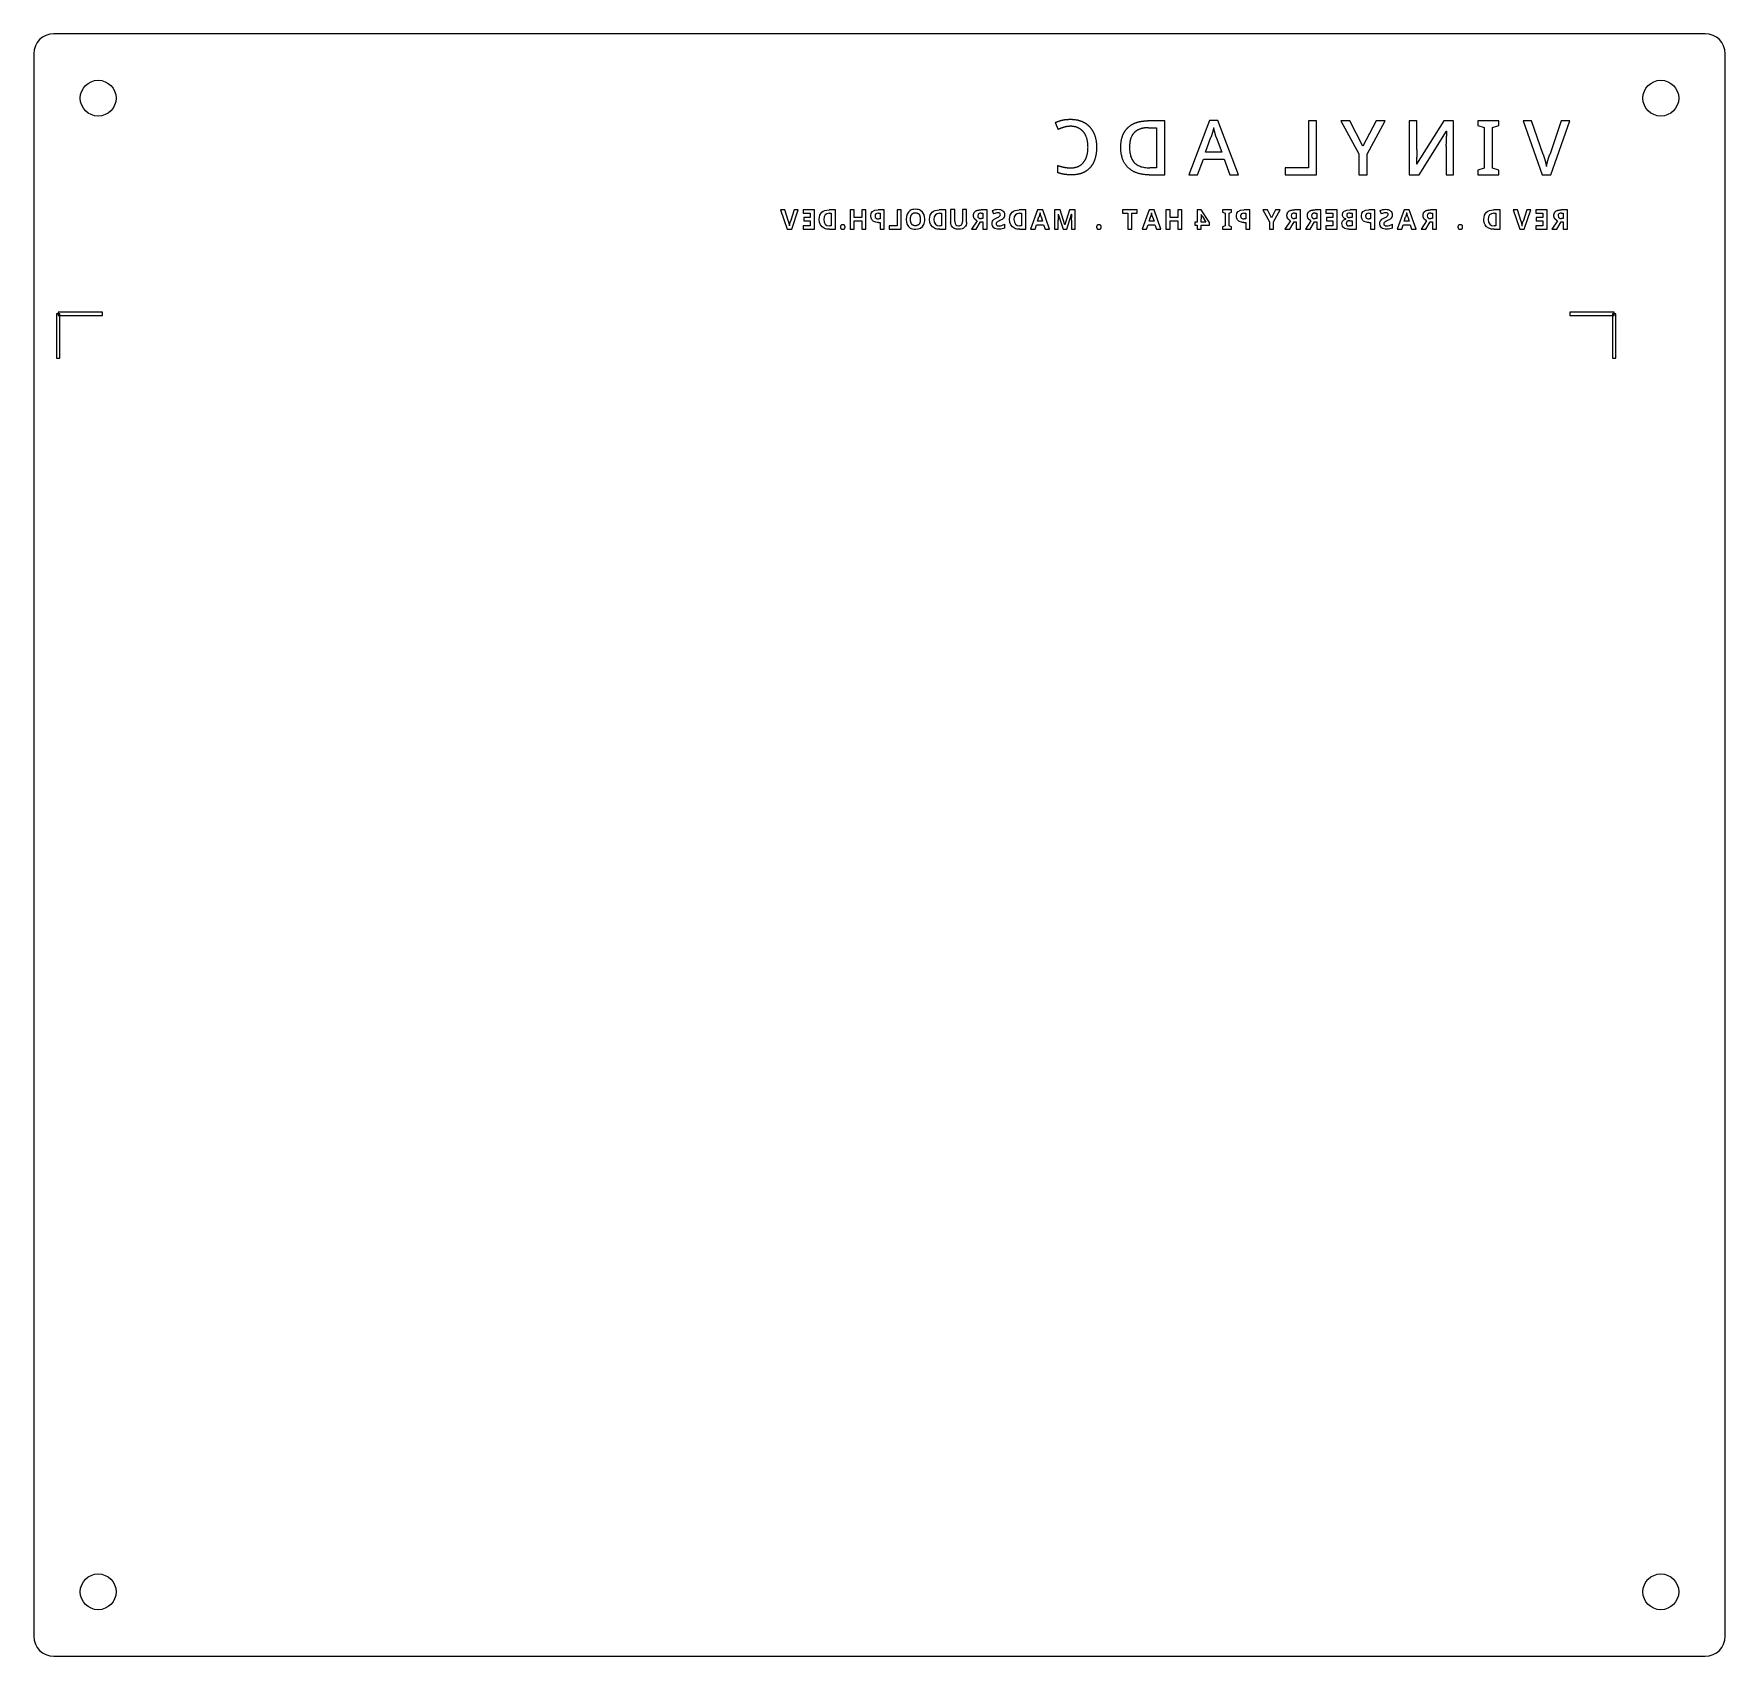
# Model space of a CAD drawing. Header units: millimetres. Extents: x 5 to 157, y 5 to 151.
import ezdxf

# ---------------------------------------------------------------- set-up
doc = ezdxf.new("R2010")
doc.units = ezdxf.units.MM
doc.layers.add('CUT', color=1, linetype='Continuous')
doc.layers.add('ENGRAVE', color=5, linetype='Continuous')

msp = doc.modelspace()

# ---------------------------------------------------------------- linework, layer by layer
at = {"layer": 'CUT'}
for p, q in [((155.3, 150.89), (6.7, 150.89)), ((4.91, 149.1), (4.91, 6.7)), ((157.09, 6.7), (157.09, 149.1)), ((6.7, 4.91), (155.3, 4.91))]:
    msp.add_line(p, q, dxfattribs=at)
for centre in [(10.7, 145.1), (151.3, 145.1), (10.7, 10.7), (151.3, 10.7)]:
    msp.add_circle(centre, 1.61, dxfattribs=at)
for centre, start, end in [((6.7, 149.1), 90, 180), ((155.3, 149.1), 0, 90), ((6.7, 6.7), 180, 270), ((155.3, 6.7), 270, 360)]:
    msp.add_arc(centre, 1.79, start, end, dxfattribs=at)
at = {"layer": 'ENGRAVE'}
for p, q in [((106.66, 143.06), (105.12, 143.06)), ((106.66, 138.2), (106.66, 143.06)), ((110.68, 143.08), (108.84, 138.2)), ((111.44, 143.08), (110.68, 143.08)), ((113.29, 138.2), (111.44, 143.08)), ((120.33, 143.06), (119.59, 143.06)), ((119.59, 143.06), (119.59, 138.84)), ((120.33, 138.2), (120.33, 143.06)), ((123.32, 143.06), (122.51, 143.06)), ((122.51, 143.06), (124.14, 140.09)), ((124.5, 140.77), (123.32, 143.06)), ((125.69, 143.06), (124.5, 140.77)), ((124.88, 140.06), (126.49, 143.06)), ((126.49, 143.06), (125.69, 143.06)), ((128.67, 143.06), (128.67, 138.2)), ((129.35, 143.06), (128.67, 143.06)), ((131.78, 143.06), (129.33, 139.15)), ((129.35, 140.45), (129.35, 143.06)), ((132.66, 143.06), (131.78, 143.06)), ((132.66, 138.2), (132.66, 143.06)), ((136.73, 143.06), (134.84, 143.06)), ((134.84, 143.06), (134.84, 142.64)), ((136.73, 142.64), (136.73, 143.06)), ((139.67, 143.06), (138.91, 143.06)), ((138.91, 143.06), (140.63, 138.2)), ((140.72, 140.02), (139.67, 143.06)), ((142.34, 143.06), (141.3, 140.01)), ((141.39, 138.2), (143.1, 143.06)), ((143.1, 143.06), (142.34, 143.06)), ((96.82, 142.91), (97.09, 142.29)), ((105.19, 142.44), (105.91, 142.44)), ((105.91, 142.44), (105.91, 138.83)), ((110.34, 140.24), (110.82, 141.59)), ((111.29, 141.59), (111.79, 140.24)), ((129.56, 138.2), (132.02, 142.13)), ((132.02, 142.13), (132.05, 142.13)), ((134.84, 142.64), (135.42, 142.46)), ((135.42, 142.46), (135.42, 138.79)), ((136.15, 142.46), (136.73, 142.64)), ((136.15, 138.79), (136.15, 142.46)), ((111.79, 140.24), (110.34, 140.24)), ((124.14, 140.09), (124.14, 138.2)), ((124.88, 138.2), (124.88, 140.06)), ((132, 140.79), (132, 138.2)), ((97.01, 139.04), (97.01, 138.41)), ((105.91, 138.83), (105.32, 138.83)), ((109.61, 138.2), (110.14, 139.6)), ((110.14, 139.6), (112, 139.6)), ((112, 139.6), (112.52, 138.2)), ((119.59, 138.84), (117.51, 138.84)), ((117.51, 138.84), (117.51, 138.2)), ((129.33, 139.15), (129.31, 139.15)), ((135.42, 138.79), (134.84, 138.62)), ((134.84, 138.62), (134.84, 138.2)), ((136.73, 138.62), (136.15, 138.79)), ((136.73, 138.2), (136.73, 138.62)), ((105.26, 138.2), (106.66, 138.2)), ((108.84, 138.2), (109.61, 138.2)), ((112.52, 138.2), (113.29, 138.2)), ((117.51, 138.2), (120.33, 138.2)), ((124.14, 138.2), (124.88, 138.2)), ((128.67, 138.2), (129.56, 138.2)), ((132, 138.2), (132.66, 138.2)), ((134.84, 138.2), (136.73, 138.2)), ((140.63, 138.2), (141.39, 138.2)), ((72.47, 135.05), (72.1, 135.05)), ((72.1, 135.05), (72.7, 133.3)), ((72.81, 134.01), (72.47, 135.05)), ((73.32, 135.05), (72.99, 134.01)), ((73.1, 133.3), (73.69, 135.05)), ((73.69, 135.05), (73.32, 135.05)), ((75.14, 135.05), (74.13, 135.05)), ((74.13, 135.05), (74.13, 134.75)), ((74.13, 134.75), (74.77, 134.75)), ((74.77, 134.36), (74.18, 134.36)), ((74.18, 134.36), (74.18, 134.06)), ((74.18, 134.06), (74.77, 134.06)), ((74.77, 134.75), (74.77, 134.36)), ((74.77, 134.06), (74.77, 133.61)), ((75.14, 133.3), (75.14, 135.05)), ((77.04, 135.05), (76.46, 135.05)), ((76.47, 134.74), (76.66, 134.74)), ((76.66, 134.74), (76.66, 133.61)), ((77.04, 133.3), (77.04, 135.05)), ((78.35, 135.05), (78.35, 133.3)), ((78.72, 135.05), (78.35, 135.05)), ((78.72, 134.36), (78.72, 135.05)), ((79.41, 134.36), (78.72, 134.36)), ((78.72, 133.3), (78.72, 134.06)), ((78.72, 134.06), (79.41, 134.06)), ((79.78, 135.05), (79.41, 135.05)), ((79.41, 135.05), (79.41, 134.36)), ((79.41, 134.06), (79.41, 133.3)), ((79.78, 133.3), (79.78, 135.05)), ((81.43, 135.05), (80.88, 135.05)), ((80.9, 134.74), (81.06, 134.74)), ((80.9, 133.92), (81.06, 133.92)), ((81.06, 134.23), (80.93, 134.23)), ((81.06, 134.74), (81.06, 134.23)), ((81.06, 133.92), (81.06, 133.3)), ((81.43, 133.3), (81.43, 135.05)), ((82.96, 135.05), (82.58, 135.05)), ((82.58, 135.05), (82.58, 133.61)), ((82.96, 133.3), (82.96, 135.05)), ((86.96, 135.05), (86.38, 135.05)), ((86.39, 134.74), (86.59, 134.74)), ((86.59, 134.74), (86.59, 133.61)), ((86.96, 133.3), (86.96, 135.05)), ((87.4, 135.08), (87.4, 133.94)), ((87.77, 135.08), (87.4, 135.08)), ((87.77, 134.01), (87.77, 135.08)), ((88.84, 135.08), (88.47, 135.08)), ((88.47, 135.08), (88.47, 134)), ((88.84, 133.95), (88.84, 135.08)), ((89.78, 134.07), (89.28, 133.3)), ((89.71, 133.3), (90.1, 133.97)), ((90.1, 133.97), (90.31, 133.97)), ((90.69, 135.05), (90.15, 135.05)), ((90.16, 134.76), (90.31, 134.76)), ((90.31, 134.26), (90.16, 134.26)), ((90.31, 134.76), (90.31, 134.26)), ((90.31, 133.97), (90.31, 133.3)), ((90.69, 133.3), (90.69, 135.05)), ((91.13, 134.98), (91.25, 134.69)), ((94.16, 135.05), (93.58, 135.05)), ((93.59, 134.74), (93.79, 134.74)), ((93.79, 134.74), (93.79, 133.61)), ((94.16, 133.3), (94.16, 135.05)), ((95.22, 135.06), (94.6, 133.3)), ((95.69, 135.06), (95.22, 135.06)), ((95.23, 134.03), (95.35, 134.41)), ((95.67, 134.03), (95.23, 134.03)), ((95.55, 134.41), (95.67, 134.03)), ((96.3, 133.3), (95.69, 135.06)), ((97.25, 135.05), (96.74, 135.05)), ((96.74, 135.05), (96.74, 133.3)), ((97.07, 134.67), (97.08, 134.67)), ((97.08, 134.67), (97.53, 133.3)), ((97.09, 133.3), (97.09, 134.13)), ((97.69, 133.71), (97.25, 135.05)), ((98.11, 135.05), (97.69, 133.71)), ((97.87, 133.3), (98.29, 134.67)), ((98.61, 135.05), (98.11, 135.05)), ((98.28, 134.11), (98.28, 133.3)), ((98.29, 134.67), (98.3, 134.67)), ((98.61, 133.3), (98.61, 135.05)), ((104.19, 135.05), (102.86, 135.05)), ((102.86, 135.05), (102.86, 134.74)), ((102.86, 134.74), (103.34, 134.74)), ((103.34, 134.74), (103.34, 133.3)), ((103.71, 133.3), (103.71, 134.74)), ((103.71, 134.74), (104.19, 134.74)), ((104.19, 134.74), (104.19, 135.05)), ((105.25, 135.06), (104.63, 133.3)), ((105.71, 135.06), (105.25, 135.06)), ((105.25, 134.03), (105.37, 134.41)), ((105.7, 134.03), (105.25, 134.03)), ((105.57, 134.41), (105.7, 134.03)), ((106.32, 133.3), (105.71, 135.06)), ((106.77, 135.05), (106.77, 133.3)), ((107.14, 135.05), (106.77, 135.05)), ((107.14, 134.36), (107.14, 135.05)), ((107.83, 134.36), (107.14, 134.36)), ((107.14, 133.3), (107.14, 134.06)), ((107.14, 134.06), (107.83, 134.06)), ((108.2, 135.05), (107.83, 135.05)), ((107.83, 135.05), (107.83, 134.36)), ((107.83, 134.06), (107.83, 133.3)), ((108.2, 133.3), (108.2, 135.05)), ((109.38, 133.95), (109.38, 133.66)), ((109.59, 133.95), (109.38, 133.95)), ((109.93, 135.05), (109.59, 135.05)), ((109.59, 135.05), (109.59, 133.95)), ((110.7, 133.92), (109.93, 135.05)), ((109.93, 134.63), (109.94, 134.63)), ((109.95, 133.95), (109.95, 134.25)), ((110.37, 133.95), (109.95, 133.95)), ((110.05, 134.44), (110.37, 133.95)), ((110.7, 133.66), (110.7, 133.92)), ((112.67, 135.05), (111.87, 135.05)), ((111.87, 135.05), (111.87, 134.84)), ((111.87, 134.84), (112.09, 134.74)), ((112.09, 134.74), (112.09, 133.61)), ((112.46, 134.74), (112.67, 134.84)), ((112.46, 133.61), (112.46, 134.74)), ((112.67, 134.84), (112.67, 135.05)), ((114.32, 135.05), (113.77, 135.05)), ((113.79, 134.74), (113.95, 134.74)), ((113.79, 133.92), (113.95, 133.92)), ((113.95, 134.23), (113.82, 134.23)), ((113.95, 134.74), (113.95, 134.23)), ((113.95, 133.92), (113.95, 133.3)), ((114.32, 133.3), (114.32, 135.05)), ((115.91, 135.05), (115.5, 135.05)), ((115.5, 135.05), (116.08, 133.98)), ((116.27, 134.32), (115.91, 135.05)), ((116.08, 133.98), (116.08, 133.3)), ((116.63, 135.05), (116.27, 134.32)), ((116.46, 133.97), (117.04, 135.05)), ((116.46, 133.3), (116.46, 133.97)), ((117.04, 135.05), (116.63, 135.05)), ((117.97, 134.07), (117.48, 133.3)), ((117.91, 133.3), (118.3, 133.97)), ((118.3, 133.97), (118.5, 133.97)), ((118.88, 135.05), (118.34, 135.05)), ((118.35, 134.76), (118.5, 134.76)), ((118.5, 134.26), (118.35, 134.26)), ((118.5, 134.76), (118.5, 134.26)), ((118.5, 133.97), (118.5, 133.3)), ((118.88, 133.3), (118.88, 135.05)), ((119.82, 134.07), (119.32, 133.3)), ((119.75, 133.3), (120.14, 133.97)), ((120.14, 133.97), (120.35, 133.97)), ((120.72, 135.05), (120.19, 135.05)), ((120.19, 134.76), (120.35, 134.76)), ((120.35, 134.26), (120.19, 134.26)), ((120.35, 134.76), (120.35, 134.26)), ((120.35, 133.97), (120.35, 133.3)), ((120.72, 133.3), (120.72, 135.05)), ((122.17, 135.05), (121.17, 135.05)), ((121.17, 135.05), (121.17, 134.75)), ((121.17, 134.75), (121.8, 134.75)), ((121.8, 134.36), (121.21, 134.36)), ((121.21, 134.36), (121.21, 134.06)), ((121.21, 134.06), (121.8, 134.06)), ((121.8, 134.75), (121.8, 134.36)), ((121.8, 134.06), (121.8, 133.61)), ((122.17, 133.3), (122.17, 135.05)), ((122.96, 134.23), (122.96, 134.22)), ((123.31, 134.07), (123.54, 134.07)), ((123.54, 134.35), (123.33, 134.35)), ((123.91, 135.05), (123.35, 135.05)), ((123.35, 134.76), (123.54, 134.76)), ((123.54, 134.76), (123.54, 134.35)), ((123.54, 134.07), (123.54, 133.6)), ((123.91, 133.3), (123.91, 135.05)), ((125.57, 135.05), (125.02, 135.05)), ((125.03, 134.74), (125.19, 134.74)), ((125.03, 133.92), (125.19, 133.92)), ((125.19, 134.23), (125.07, 134.23)), ((125.19, 134.74), (125.19, 134.23)), ((125.19, 133.92), (125.19, 133.3)), ((125.57, 133.3), (125.57, 135.05)), ((126.02, 134.98), (126.14, 134.69)), ((128.21, 135.06), (127.59, 133.3)), ((128.67, 135.06), (128.21, 135.06)), ((128.22, 134.03), (128.34, 134.41)), ((128.66, 134.03), (128.22, 134.03)), ((128.53, 134.41), (128.66, 134.03)), ((129.29, 133.3), (128.67, 135.06)), ((130.23, 134.07), (129.73, 133.3)), ((130.16, 133.3), (130.55, 133.97)), ((130.55, 133.97), (130.76, 133.97)), ((131.13, 135.05), (130.59, 135.05)), ((130.6, 134.76), (130.76, 134.76)), ((130.76, 134.26), (130.6, 134.26)), ((130.76, 134.76), (130.76, 134.26)), ((130.76, 133.97), (130.76, 133.3)), ((131.13, 133.3), (131.13, 135.05)), ((136.84, 135.05), (136.26, 135.05)), ((136.27, 134.74), (136.46, 134.74)), ((136.46, 134.74), (136.46, 133.61)), ((136.84, 133.3), (136.84, 135.05)), ((138.39, 135.05), (138.01, 135.05)), ((138.01, 135.05), (138.61, 133.3)), ((138.72, 134.01), (138.39, 135.05)), ((139.23, 135.05), (138.9, 134.01)), ((139.01, 133.3), (139.61, 135.05)), ((139.61, 135.05), (139.23, 135.05)), ((141.06, 135.05), (140.05, 135.05)), ((140.05, 135.05), (140.05, 134.75)), ((140.05, 134.75), (140.69, 134.75)), ((140.69, 134.36), (140.09, 134.36)), ((140.09, 134.36), (140.09, 134.06)), ((140.09, 134.06), (140.69, 134.06)), ((140.69, 134.75), (140.69, 134.36)), ((140.69, 134.06), (140.69, 133.61)), ((141.06, 133.3), (141.06, 135.05)), ((142, 134.07), (141.5, 133.3)), ((141.93, 133.3), (142.32, 133.97)), ((142.32, 133.97), (142.52, 133.97)), ((142.9, 135.05), (142.36, 135.05)), ((142.37, 134.76), (142.52, 134.76)), ((142.52, 134.26), (142.37, 134.26)), ((142.52, 134.76), (142.52, 134.26)), ((142.52, 133.97), (142.52, 133.3)), ((142.9, 133.3), (142.9, 135.05)), ((72.7, 133.3), (73.1, 133.3)), ((74.13, 133.61), (74.13, 133.3)), ((74.77, 133.61), (74.13, 133.61)), ((74.13, 133.3), (75.14, 133.3)), ((76.5, 133.3), (77.04, 133.3)), ((76.66, 133.61), (76.51, 133.61)), ((78.35, 133.3), (78.72, 133.3)), ((79.41, 133.3), (79.78, 133.3)), ((81.06, 133.3), (81.43, 133.3)), ((82.58, 133.61), (81.87, 133.61)), ((81.87, 133.61), (81.87, 133.3)), ((81.87, 133.3), (82.96, 133.3)), ((86.59, 133.61), (86.43, 133.61)), ((86.43, 133.3), (86.96, 133.3)), ((89.28, 133.3), (89.71, 133.3)), ((90.31, 133.3), (90.69, 133.3)), ((92.27, 133.41), (92.27, 133.75)), ((93.79, 133.61), (93.63, 133.61)), ((93.63, 133.3), (94.16, 133.3)), ((94.6, 133.3), (95.01, 133.3)), ((95.01, 133.3), (95.14, 133.71)), ((95.14, 133.71), (95.76, 133.71)), ((95.76, 133.71), (95.9, 133.3)), ((95.9, 133.3), (96.3, 133.3)), ((96.74, 133.3), (97.09, 133.3)), ((97.53, 133.3), (97.87, 133.3)), ((97.69, 133.71), (97.69, 133.71)), ((98.28, 133.3), (98.61, 133.3)), ((103.34, 133.3), (103.71, 133.3)), ((104.63, 133.3), (105.03, 133.3)), ((105.03, 133.3), (105.17, 133.71)), ((105.17, 133.71), (105.78, 133.71)), ((105.78, 133.71), (105.92, 133.3)), ((105.92, 133.3), (106.32, 133.3)), ((106.77, 133.3), (107.14, 133.3)), ((107.83, 133.3), (108.2, 133.3)), ((109.38, 133.66), (109.59, 133.66)), ((109.59, 133.66), (109.59, 133.3)), ((109.59, 133.3), (109.95, 133.3)), ((109.95, 133.3), (109.95, 133.66)), ((109.95, 133.66), (110.7, 133.66)), ((112.09, 133.61), (111.87, 133.51)), ((111.87, 133.51), (111.87, 133.3)), ((111.87, 133.3), (112.67, 133.3)), ((112.67, 133.51), (112.46, 133.61)), ((112.67, 133.3), (112.67, 133.51)), ((113.95, 133.3), (114.32, 133.3)), ((116.08, 133.3), (116.46, 133.3)), ((117.48, 133.3), (117.91, 133.3)), ((118.5, 133.3), (118.88, 133.3)), ((119.32, 133.3), (119.75, 133.3)), ((120.35, 133.3), (120.72, 133.3)), ((121.17, 133.61), (121.17, 133.3)), ((121.8, 133.61), (121.17, 133.61)), ((121.17, 133.3), (122.17, 133.3)), ((123.26, 133.3), (123.91, 133.3)), ((123.54, 133.6), (123.3, 133.6)), ((125.19, 133.3), (125.57, 133.3)), ((127.15, 133.41), (127.15, 133.75)), ((127.59, 133.3), (127.99, 133.3)), ((127.99, 133.3), (128.13, 133.71)), ((128.13, 133.71), (128.75, 133.71)), ((128.75, 133.71), (128.88, 133.3)), ((128.88, 133.3), (129.29, 133.3)), ((129.73, 133.3), (130.16, 133.3)), ((130.76, 133.3), (131.13, 133.3)), ((136.46, 133.61), (136.3, 133.61)), ((136.3, 133.3), (136.84, 133.3)), ((138.61, 133.3), (139.01, 133.3)), ((140.05, 133.61), (140.05, 133.3)), ((140.69, 133.61), (140.05, 133.61)), ((140.05, 133.3), (141.06, 133.3)), ((141.5, 133.3), (141.93, 133.3)), ((142.52, 133.3), (142.9, 133.3)), ((7.25, 125.7), (6.95, 125.7)), ((6.95, 125.7), (6.95, 121.7)), ((11.1, 125.85), (7.1, 125.85)), ((7.1, 125.85), (7.1, 125.55)), ((7.1, 125.55), (11.1, 125.55)), ((7.25, 121.7), (7.25, 125.7)), ((11.1, 125.55), (11.1, 125.85)), ((147.1, 125.85), (143.1, 125.85)), ((143.1, 125.85), (143.1, 125.55)), ((143.1, 125.55), (147.1, 125.55)), ((147.25, 125.7), (146.95, 125.7)), ((146.95, 125.7), (146.95, 121.7)), ((147.1, 125.55), (147.1, 125.85)), ((147.25, 121.7), (147.25, 125.7)), ((6.95, 121.7), (7.25, 121.7)), ((146.95, 121.7), (147.25, 121.7))]:
    msp.add_line(p, q, dxfattribs=at)
for points, degree, knots in [([(96.82, 142.91), (97.11, 143.05), (97.47, 143.13), (97.82, 143.2), (98.19, 143.2), (98.94, 143.2), (99.47, 142.88), (99.99, 142.57), (100.26, 142), (100.53, 141.44), (100.53, 140.7), (100.53, 139.94), (100.29, 139.38), (100.04, 138.82), (99.54, 138.51), (99.04, 138.2), (98.29, 138.2), (97.89, 138.2), (97.59, 138.25), (97.3, 138.3), (97.01, 138.41)], 2, [0, 0, 0, 1, 1, 2, 2, 4.055703, 4.055703, 6.111406, 6.111406, 8.167109, 8.167109, 10.279877, 10.279877, 12.392645, 12.392645, 14.505412, 14.505412, 15.638574, 15.638574, 16.771736, 16.771736, 16.771736]), ([(105.26, 138.2), (104.07, 138.2), (103.39, 138.83), (102.71, 139.45), (102.71, 140.69), (102.71, 141.46), (103, 141.99), (103.3, 142.53), (103.84, 142.79), (104.38, 143.06), (105.12, 143.06)], 2, [0, 0, 0, 1, 1, 2, 2, 2.62984, 2.62984, 3.25968, 3.25968, 3.88952, 3.88952, 3.88952]), ([(97.01, 139.04), (97.3, 138.96), (97.59, 138.89), (97.88, 138.83), (98.19, 138.83), (98.97, 138.83), (99.36, 139.33), (99.76, 139.83), (99.76, 140.69), (99.76, 141.57), (99.34, 142.07), (98.92, 142.57), (98.2, 142.57), (97.88, 142.57), (97.6, 142.48), (97.32, 142.4), (97.09, 142.29)], 2, [0, 0, 0, 1, 1, 2, 2, 4.500035, 4.500035, 7.000071, 7.000071, 9.539516, 9.539516, 12.078961, 12.078961, 13.194478, 13.194478, 14.309995, 14.309995, 14.309995]), ([(105.19, 142.44), (104.37, 142.44), (103.93, 142.01), (103.49, 141.58), (103.49, 140.67), (103.49, 138.83), (105.32, 138.83)], 2, [0, 0, 0, 1, 1, 2, 2, 4.014916, 4.014916, 4.014916]), ([(111.07, 142.42), (111.04, 142.32), (111, 142.15), (110.95, 141.98), (110.9, 141.82), (110.85, 141.66), (110.82, 141.59)], 2, [0, 0, 0, 1, 1, 2, 2, 3, 3, 3]), ([(111.29, 141.59), (111.25, 141.73), (111.19, 141.97), (111.12, 142.21), (111.07, 142.42)], 2, [0, 0, 0, 1, 1, 2, 2, 2]), ([(132, 140.79), (132, 141.16), (132.02, 141.51), (132.04, 141.86), (132.05, 142.13)], 2, [0, 0, 0, 1, 1, 2, 2, 2]), ([(129.35, 140.45), (129.35, 140.23), (129.34, 139.98), (129.33, 139.73), (129.32, 139.51), (129.31, 139.3), (129.31, 139.15)], 2, [0, 0, 0, 1, 1, 2, 2, 3, 3, 3]), ([(140.72, 140.02), (140.8, 139.77), (140.89, 139.47), (140.97, 139.18), (141.01, 138.94)], 2, [0, 0, 0, 1, 1, 2, 2, 2]), ([(141.01, 138.94), (141.05, 139.18), (141.13, 139.47), (141.21, 139.77), (141.3, 140.01)], 2, [0, 0, 0, 1, 1, 2, 2, 2]), ([(72.81, 134.01), (72.81, 133.98), (72.83, 133.91), (72.85, 133.84), (72.87, 133.76), (72.89, 133.68), (72.9, 133.62)], 2, [0, 0, 0, 1, 1, 2, 2, 3, 3, 3]), ([(72.9, 133.62), (72.9, 133.68), (72.92, 133.76), (72.94, 133.84), (72.96, 133.91), (72.98, 133.98), (72.99, 134.01)], 2, [0, 0, 0, 1, 1, 2, 2, 3, 3, 3]), ([(76.5, 133.3), (76.32, 133.3), (76.15, 133.33), (76.02, 133.4), (75.74, 133.53), (75.58, 133.8), (75.58, 134.2), (75.58, 134.48), (75.66, 134.69), (75.82, 134.83), (75.97, 134.98), (76.18, 135.05), (76.46, 135.05)], 3, [0, 0, 0, 0, 1, 1, 1, 3, 3, 3, 4.365823, 4.365823, 4.365823, 5.731647, 5.731647, 5.731647, 5.731647]), ([(76.47, 134.74), (76.15, 134.74), (75.98, 134.57), (75.98, 134.19), (75.98, 133.8), (76.15, 133.61), (76.51, 133.61)], 3, [0, 0, 0, 0, 2, 2, 2, 4.060887, 4.060887, 4.060887, 4.060887]), ([(80.9, 133.92), (80.73, 133.92), (80.6, 133.95), (80.5, 134), (80.4, 134.06), (80.33, 134.13), (80.29, 134.22), (80.24, 134.31), (80.22, 134.41), (80.22, 134.51), (80.22, 134.85), (80.43, 135.05), (80.88, 135.05)], 3, [0, 0, 0, 0, 1, 1, 1, 2, 2, 2, 3, 3, 3, 6.333264, 6.333264, 6.333264, 6.333264]), ([(80.9, 134.74), (80.69, 134.75), (80.6, 134.66), (80.6, 134.5), (80.6, 134.4), (80.63, 134.33), (80.69, 134.29), (80.75, 134.25), (80.83, 134.23), (80.93, 134.23)], 3, [0, 0, 0, 0, 2, 2, 2, 3.250051, 3.250051, 3.250051, 4.500102, 4.500102, 4.500102, 4.500102]), ([(83.4, 134.2), (83.4, 134.56), (83.51, 134.84), (83.76, 134.99), (83.88, 135.07), (84.04, 135.1), (84.23, 135.1), (84.42, 135.1), (84.58, 135.07), (84.7, 134.99), (84.95, 134.84), (85.07, 134.56), (85.07, 134.2), (85.07, 134.02), (85.04, 133.86), (84.98, 133.73), (84.86, 133.46), (84.61, 133.3), (84.23, 133.3), (84.04, 133.3), (83.89, 133.34), (83.76, 133.41), (83.52, 133.56), (83.4, 133.84), (83.4, 134.2)], 3, [0, 0, 0, 0, 2, 2, 2, 3, 3, 3, 4.008615, 4.008615, 4.008615, 6.025845, 6.025845, 6.025845, 7.043624, 7.043624, 7.043624, 9.079181, 9.079181, 9.079181, 10.105727, 10.105727, 10.105727, 12.158821, 12.158821, 12.158821, 12.158821]), ([(84.67, 134.2), (84.67, 134.48), (84.57, 134.63), (84.46, 134.79), (84.23, 134.79), (84, 134.79), (83.9, 134.63), (83.79, 134.48), (83.79, 134.2), (83.79, 133.93), (83.9, 133.77), (84, 133.62), (84.23, 133.62), (84.46, 133.62), (84.57, 133.77), (84.67, 133.93), (84.67, 134.2)], 2, [0, 0, 0, 1, 1, 2, 2, 3, 3, 4, 4, 5.000029, 5.000029, 6.000058, 6.000058, 6.979267, 6.979267, 7.958475, 7.958475, 7.958475]), ([(86.43, 133.3), (86.24, 133.3), (86.08, 133.33), (85.94, 133.4), (85.67, 133.53), (85.51, 133.8), (85.51, 134.2), (85.51, 134.48), (85.59, 134.69), (85.74, 134.83), (85.89, 134.98), (86.11, 135.05), (86.38, 135.05)], 3, [0, 0, 0, 0, 1, 1, 1, 3, 3, 3, 4.365823, 4.365823, 4.365823, 5.731647, 5.731647, 5.731647, 5.731647]), ([(86.39, 134.74), (86.07, 134.74), (85.9, 134.57), (85.9, 134.19), (85.9, 133.8), (86.08, 133.61), (86.43, 133.61)], 3, [0, 0, 0, 0, 2, 2, 2, 4.060887, 4.060887, 4.060887, 4.060887]), ([(88.84, 133.95), (88.84, 133.75), (88.78, 133.6), (88.66, 133.48), (88.54, 133.36), (88.36, 133.3), (88.13, 133.3), (87.8, 133.3), (87.59, 133.42), (87.48, 133.62), (87.43, 133.71), (87.4, 133.82), (87.4, 133.94)], 3, [0, 0, 0, 0, 1, 1, 1, 2, 2, 2, 3.408464, 3.408464, 3.408464, 4.112695, 4.112695, 4.112695, 4.112695]), ([(87.77, 134.01), (87.78, 133.73), (87.88, 133.61), (88.12, 133.61), (88.24, 133.61), (88.32, 133.64), (88.38, 133.7), (88.44, 133.76), (88.47, 133.86), (88.47, 134)], 3, [0, 0, 0, 0, 2, 2, 2, 2.959442, 2.959442, 2.959442, 3.918884, 3.918884, 3.918884, 3.918884]), ([(89.78, 134.07), (89.65, 134.14), (89.55, 134.25), (89.46, 134.36), (89.46, 134.54), (89.46, 135.05), (90.15, 135.05)], 2, [0, 0, 0, 1, 1, 2, 2, 4.849409, 4.849409, 4.849409]), ([(90.16, 134.76), (89.94, 134.76), (89.85, 134.68), (89.84, 134.52), (89.84, 134.34), (89.96, 134.26), (90.16, 134.26)], 3, [0, 0, 0, 0, 2, 2, 2, 4.375178, 4.375178, 4.375178, 4.375178]), ([(91.13, 134.98), (91.32, 135.06), (91.47, 135.1), (91.65, 135.1), (91.84, 135.1), (91.98, 135.06), (92.09, 134.97), (92.19, 134.88), (92.25, 134.76), (92.25, 134.6), (92.25, 134.44), (92.18, 134.33), (92.1, 134.25), (92.01, 134.17), (91.91, 134.12), (91.83, 134.08)], 3, [0, 0, 0, 0, 2, 2, 2, 4, 4, 4, 6, 6, 6, 8.041708, 8.041708, 8.041708, 10.083415, 10.083415, 10.083415, 10.083415]), ([(92.27, 133.41), (92.12, 133.34), (91.96, 133.3), (91.77, 133.3), (91.57, 133.3), (91.41, 133.35), (91.29, 133.44), (91.18, 133.53), (91.13, 133.65), (91.13, 133.81), (91.13, 133.9), (91.14, 133.98), (91.18, 134.04), (91.25, 134.17), (91.37, 134.25), (91.55, 134.33)], 3, [0, 0, 0, 0, 1, 1, 1, 2.115026, 2.115026, 2.115026, 3.230051, 3.230051, 3.230051, 3.887322, 3.887322, 3.887322, 5.201863, 5.201863, 5.201863, 5.201863]), ([(91.55, 134.33), (91.66, 134.39), (91.75, 134.43), (91.8, 134.47), (91.86, 134.5), (91.88, 134.55), (91.88, 134.61), (91.88, 134.67), (91.87, 134.71), (91.83, 134.74), (91.79, 134.77), (91.74, 134.79), (91.67, 134.79), (91.53, 134.79), (91.42, 134.75), (91.25, 134.69)], 3, [0, 0, 0, 0, 1, 1, 1, 2, 2, 2, 2.8422, 2.8422, 2.8422, 3.6844, 3.6844, 3.6844, 5.290503, 5.290503, 5.290503, 5.290503]), ([(91.83, 134.08), (91.7, 134.02), (91.59, 133.97), (91.54, 133.91), (91.5, 133.87), (91.49, 133.84), (91.49, 133.79), (91.49, 133.74), (91.51, 133.69), (91.55, 133.66), (91.59, 133.62), (91.65, 133.61), (91.74, 133.61), (91.83, 133.61), (91.92, 133.62), (92.01, 133.65), (92.1, 133.68), (92.18, 133.72), (92.27, 133.75)], 3, [0, 0, 0, 0, 2, 2, 2, 3, 3, 3, 4.222061, 4.222061, 4.222061, 5.444123, 5.444123, 5.444123, 6.622567, 6.622567, 6.622567, 7.801012, 7.801012, 7.801012, 7.801012]), ([(93.63, 133.3), (93.44, 133.3), (93.28, 133.33), (93.14, 133.4), (92.87, 133.53), (92.71, 133.8), (92.71, 134.2), (92.71, 134.48), (92.79, 134.69), (92.94, 134.83), (93.09, 134.98), (93.31, 135.05), (93.58, 135.05)], 3, [0, 0, 0, 0, 1, 1, 1, 3, 3, 3, 4.365823, 4.365823, 4.365823, 5.731647, 5.731647, 5.731647, 5.731647]), ([(93.59, 134.74), (93.27, 134.74), (93.1, 134.57), (93.1, 134.19), (93.1, 133.8), (93.28, 133.61), (93.63, 133.61)], 3, [0, 0, 0, 0, 2, 2, 2, 4.060887, 4.060887, 4.060887, 4.060887]), ([(95.46, 134.79), (95.44, 134.74), (95.42, 134.67), (95.4, 134.59), (95.38, 134.52), (95.36, 134.44), (95.35, 134.41)], 2, [0, 0, 0, 1, 1, 2, 2, 3, 3, 3]), ([(95.55, 134.41), (95.54, 134.44), (95.53, 134.48), (95.52, 134.52), (95.5, 134.61), (95.47, 134.72), (95.46, 134.79)], 3, [0, 0, 0, 0, 1, 1, 1, 3, 3, 3, 3]), ([(97.07, 134.67), (97.07, 134.62), (97.08, 134.52), (97.08, 134.43), (97.08, 134.32), (97.09, 134.21), (97.09, 134.13)], 2, [0, 0, 0, 1, 1, 2, 2, 3, 3, 3]), ([(98.28, 134.11), (98.28, 134.2), (98.29, 134.32), (98.29, 134.43), (98.3, 134.53), (98.3, 134.62), (98.3, 134.67)], 2, [0, 0, 0, 1, 1, 2, 2, 3, 3, 3]), ([(105.48, 134.79), (105.47, 134.74), (105.45, 134.67), (105.43, 134.59), (105.41, 134.52), (105.38, 134.44), (105.37, 134.41)], 2, [0, 0, 0, 1, 1, 2, 2, 3, 3, 3]), ([(105.57, 134.41), (105.56, 134.44), (105.55, 134.48), (105.54, 134.52), (105.52, 134.61), (105.49, 134.72), (105.48, 134.79)], 3, [0, 0, 0, 0, 1, 1, 1, 3, 3, 3, 3]), ([(109.93, 134.63), (109.94, 134.6), (109.94, 134.53), (109.94, 134.46), (109.95, 134.38), (109.95, 134.3), (109.95, 134.25)], 2, [0, 0, 0, 1, 1, 2, 2, 3, 3, 3]), ([(113.79, 133.92), (113.62, 133.92), (113.49, 133.95), (113.39, 134), (113.29, 134.06), (113.22, 134.13), (113.18, 134.22), (113.13, 134.31), (113.11, 134.41), (113.11, 134.51), (113.11, 134.85), (113.32, 135.05), (113.77, 135.05)], 3, [0, 0, 0, 0, 1, 1, 1, 2, 2, 2, 3, 3, 3, 6.333264, 6.333264, 6.333264, 6.333264]), ([(113.79, 134.74), (113.58, 134.75), (113.49, 134.66), (113.49, 134.5), (113.49, 134.4), (113.52, 134.33), (113.58, 134.29), (113.64, 134.25), (113.72, 134.23), (113.82, 134.23)], 3, [0, 0, 0, 0, 2, 2, 2, 3.250051, 3.250051, 3.250051, 4.500102, 4.500102, 4.500102, 4.500102]), ([(117.97, 134.07), (117.84, 134.14), (117.75, 134.25), (117.66, 134.36), (117.66, 134.54), (117.66, 135.05), (118.34, 135.05)], 2, [0, 0, 0, 1, 1, 2, 2, 4.849409, 4.849409, 4.849409]), ([(118.35, 134.76), (118.13, 134.76), (118.04, 134.68), (118.04, 134.52), (118.04, 134.34), (118.15, 134.26), (118.35, 134.26)], 3, [0, 0, 0, 0, 2, 2, 2, 4.375178, 4.375178, 4.375178, 4.375178]), ([(119.82, 134.07), (119.68, 134.14), (119.59, 134.25), (119.5, 134.36), (119.5, 134.54), (119.5, 135.05), (120.19, 135.05)], 2, [0, 0, 0, 1, 1, 2, 2, 4.849409, 4.849409, 4.849409]), ([(120.19, 134.76), (119.98, 134.76), (119.88, 134.68), (119.88, 134.52), (119.88, 134.34), (120, 134.26), (120.19, 134.26)], 3, [0, 0, 0, 0, 2, 2, 2, 4.375178, 4.375178, 4.375178, 4.375178]), ([(123.26, 133.3), (123.06, 133.3), (122.9, 133.34), (122.79, 133.43), (122.67, 133.52), (122.61, 133.65), (122.61, 133.81), (122.61, 133.9), (122.63, 133.97), (122.66, 134.03), (122.73, 134.14), (122.84, 134.19), (122.96, 134.22)], 3, [0, 0, 0, 0, 1, 1, 1, 2, 2, 2, 2.571467, 2.571467, 2.571467, 3.7144, 3.7144, 3.7144, 3.7144]), ([(122.96, 134.23), (122.87, 134.25), (122.8, 134.29), (122.75, 134.35), (122.69, 134.42), (122.66, 134.5), (122.66, 134.61), (122.66, 134.91), (122.86, 135.05), (123.35, 135.05)], 3, [0, 0, 0, 0, 1, 1, 1, 2, 2, 2, 4.716451, 4.716451, 4.716451, 4.716451]), ([(123.31, 134.07), (123.14, 134.07), (123.07, 134), (123, 133.93), (123, 133.84), (123, 133.73), (123.07, 133.66), (123.13, 133.6), (123.3, 133.6)], 2, [0, 0, 0, 1, 1, 2, 2, 3.102579, 3.102579, 4.205158, 4.205158, 4.205158]), ([(123.35, 134.76), (123.14, 134.76), (123.04, 134.7), (123.04, 134.56), (123.04, 134.5), (123.06, 134.45), (123.11, 134.41), (123.15, 134.37), (123.22, 134.35), (123.33, 134.35)], 3, [0, 0, 0, 0, 2, 2, 2, 2.95125, 2.95125, 2.95125, 3.902501, 3.902501, 3.902501, 3.902501]), ([(125.03, 133.92), (124.86, 133.92), (124.73, 133.95), (124.63, 134), (124.53, 134.06), (124.46, 134.13), (124.42, 134.22), (124.38, 134.31), (124.36, 134.41), (124.36, 134.51), (124.36, 134.85), (124.56, 135.05), (125.02, 135.05)], 3, [0, 0, 0, 0, 1, 1, 1, 2, 2, 2, 3, 3, 3, 6.333264, 6.333264, 6.333264, 6.333264]), ([(125.03, 134.74), (124.83, 134.75), (124.73, 134.66), (124.73, 134.5), (124.73, 134.4), (124.76, 134.33), (124.82, 134.29), (124.88, 134.25), (124.96, 134.23), (125.07, 134.23)], 3, [0, 0, 0, 0, 2, 2, 2, 3.250051, 3.250051, 3.250051, 4.500102, 4.500102, 4.500102, 4.500102]), ([(127.15, 133.41), (127, 133.34), (126.84, 133.3), (126.65, 133.3), (126.45, 133.3), (126.29, 133.35), (126.18, 133.44), (126.06, 133.53), (126.01, 133.65), (126.01, 133.81), (126.01, 133.9), (126.03, 133.98), (126.06, 134.04), (126.13, 134.17), (126.26, 134.25), (126.44, 134.33)], 3, [0, 0, 0, 0, 1, 1, 1, 2.115026, 2.115026, 2.115026, 3.230051, 3.230051, 3.230051, 3.887322, 3.887322, 3.887322, 5.201863, 5.201863, 5.201863, 5.201863]), ([(126.02, 134.98), (126.2, 135.06), (126.35, 135.1), (126.54, 135.1), (126.72, 135.1), (126.86, 135.06), (126.97, 134.97), (127.08, 134.88), (127.13, 134.76), (127.13, 134.6), (127.13, 134.44), (127.07, 134.33), (126.98, 134.25), (126.9, 134.17), (126.79, 134.12), (126.71, 134.08)], 3, [0, 0, 0, 0, 2, 2, 2, 4, 4, 4, 6, 6, 6, 8.041708, 8.041708, 8.041708, 10.083415, 10.083415, 10.083415, 10.083415]), ([(126.44, 134.33), (126.54, 134.39), (126.63, 134.43), (126.68, 134.47), (126.74, 134.5), (126.77, 134.55), (126.77, 134.61), (126.77, 134.67), (126.75, 134.71), (126.71, 134.74), (126.67, 134.77), (126.62, 134.79), (126.55, 134.79), (126.41, 134.79), (126.3, 134.75), (126.14, 134.69)], 3, [0, 0, 0, 0, 1, 1, 1, 2, 2, 2, 2.8422, 2.8422, 2.8422, 3.6844, 3.6844, 3.6844, 5.290503, 5.290503, 5.290503, 5.290503]), ([(126.71, 134.08), (126.58, 134.02), (126.48, 133.97), (126.42, 133.91), (126.39, 133.87), (126.37, 133.84), (126.37, 133.79), (126.37, 133.74), (126.39, 133.69), (126.43, 133.66), (126.47, 133.62), (126.53, 133.61), (126.62, 133.61), (126.71, 133.61), (126.8, 133.62), (126.89, 133.65), (126.98, 133.68), (127.07, 133.72), (127.15, 133.75)], 3, [0, 0, 0, 0, 2, 2, 2, 3, 3, 3, 4.222061, 4.222061, 4.222061, 5.444123, 5.444123, 5.444123, 6.622567, 6.622567, 6.622567, 7.801012, 7.801012, 7.801012, 7.801012]), ([(128.44, 134.79), (128.43, 134.74), (128.41, 134.67), (128.39, 134.59), (128.37, 134.52), (128.35, 134.44), (128.34, 134.41)], 2, [0, 0, 0, 1, 1, 2, 2, 3, 3, 3]), ([(128.53, 134.41), (128.52, 134.47), (128.49, 134.57), (128.47, 134.66), (128.46, 134.71), (128.45, 134.76), (128.44, 134.79)], 3, [0, 0, 0, 0, 2, 2, 2, 3, 3, 3, 3]), ([(130.23, 134.07), (130.09, 134.14), (130, 134.25), (129.91, 134.36), (129.91, 134.54), (129.91, 135.05), (130.59, 135.05)], 2, [0, 0, 0, 1, 1, 2, 2, 4.849409, 4.849409, 4.849409]), ([(130.6, 134.76), (130.38, 134.76), (130.29, 134.68), (130.29, 134.52), (130.29, 134.34), (130.4, 134.26), (130.6, 134.26)], 3, [0, 0, 0, 0, 2, 2, 2, 4.375178, 4.375178, 4.375178, 4.375178]), ([(136.3, 133.3), (135.93, 133.3), (135.64, 133.43), (135.49, 133.7), (135.42, 133.84), (135.38, 134), (135.38, 134.2), (135.38, 134.48), (135.46, 134.69), (135.61, 134.83), (135.77, 134.98), (135.98, 135.05), (136.26, 135.05)], 3, [0, 0, 0, 0, 2, 2, 2, 3, 3, 3, 4.365823, 4.365823, 4.365823, 5.731647, 5.731647, 5.731647, 5.731647]), ([(136.27, 134.74), (135.94, 134.74), (135.77, 134.57), (135.77, 134.19), (135.77, 133.8), (135.95, 133.61), (136.3, 133.61)], 3, [0, 0, 0, 0, 2, 2, 2, 4.060887, 4.060887, 4.060887, 4.060887]), ([(138.72, 134.01), (138.73, 133.98), (138.75, 133.91), (138.77, 133.84), (138.78, 133.76), (138.8, 133.68), (138.81, 133.62)], 2, [0, 0, 0, 1, 1, 2, 2, 3, 3, 3]), ([(138.81, 133.62), (138.82, 133.68), (138.84, 133.76), (138.86, 133.84), (138.87, 133.91), (138.89, 133.98), (138.9, 134.01)], 2, [0, 0, 0, 1, 1, 2, 2, 3, 3, 3]), ([(142, 134.07), (141.86, 134.14), (141.77, 134.25), (141.68, 134.36), (141.68, 134.54), (141.68, 135.05), (142.36, 135.05)], 2, [0, 0, 0, 1, 1, 2, 2, 4.849409, 4.849409, 4.849409]), ([(142.37, 134.76), (142.15, 134.76), (142.06, 134.68), (142.06, 134.52), (142.06, 134.34), (142.17, 134.26), (142.37, 134.26)], 3, [0, 0, 0, 0, 2, 2, 2, 4.375178, 4.375178, 4.375178, 4.375178]), ([(77.9, 133.5), (77.9, 133.4), (77.84, 133.35), (77.78, 133.3), (77.69, 133.3), (77.6, 133.3), (77.54, 133.35), (77.48, 133.4), (77.48, 133.5), (77.48, 133.62), (77.54, 133.66), (77.6, 133.71), (77.69, 133.71), (77.78, 133.71), (77.84, 133.66), (77.9, 133.62), (77.9, 133.5)], 2, [0, 0, 0, 1, 1, 2, 2, 2.97224, 2.97224, 3.94448, 3.94448, 4.960883, 4.960883, 5.977286, 5.977286, 7.02271, 7.02271, 8.068134, 8.068134, 8.068134]), ([(100.95, 133.5), (100.95, 133.4), (100.89, 133.35), (100.83, 133.3), (100.74, 133.3), (100.65, 133.3), (100.59, 133.35), (100.53, 133.4), (100.53, 133.5), (100.53, 133.62), (100.59, 133.66), (100.65, 133.71), (100.74, 133.71), (100.83, 133.71), (100.89, 133.66), (100.95, 133.62), (100.95, 133.5)], 2, [0, 0, 0, 1, 1, 2, 2, 2.97224, 2.97224, 3.94448, 3.94448, 4.960883, 4.960883, 5.977286, 5.977286, 7.02271, 7.02271, 8.068134, 8.068134, 8.068134]), ([(133.47, 133.5), (133.47, 133.4), (133.41, 133.35), (133.34, 133.3), (133.26, 133.3), (133.17, 133.3), (133.11, 133.35), (133.04, 133.4), (133.04, 133.5), (133.04, 133.62), (133.11, 133.66), (133.17, 133.71), (133.26, 133.71), (133.34, 133.71), (133.41, 133.66), (133.47, 133.62), (133.47, 133.5)], 2, [0, 0, 0, 1, 1, 2, 2, 2.97224, 2.97224, 3.94448, 3.94448, 4.960883, 4.960883, 5.977286, 5.977286, 7.02271, 7.02271, 8.068134, 8.068134, 8.068134])]:
    msp.add_open_spline(points, degree=degree, knots=knots, dxfattribs=at)
msp.add_open_spline([(110.05, 134.44), (110, 134.5), (109.97, 134.56), (109.94, 134.63)], degree=3, dxfattribs=at)

doc.saveas('drawing.dxf')
